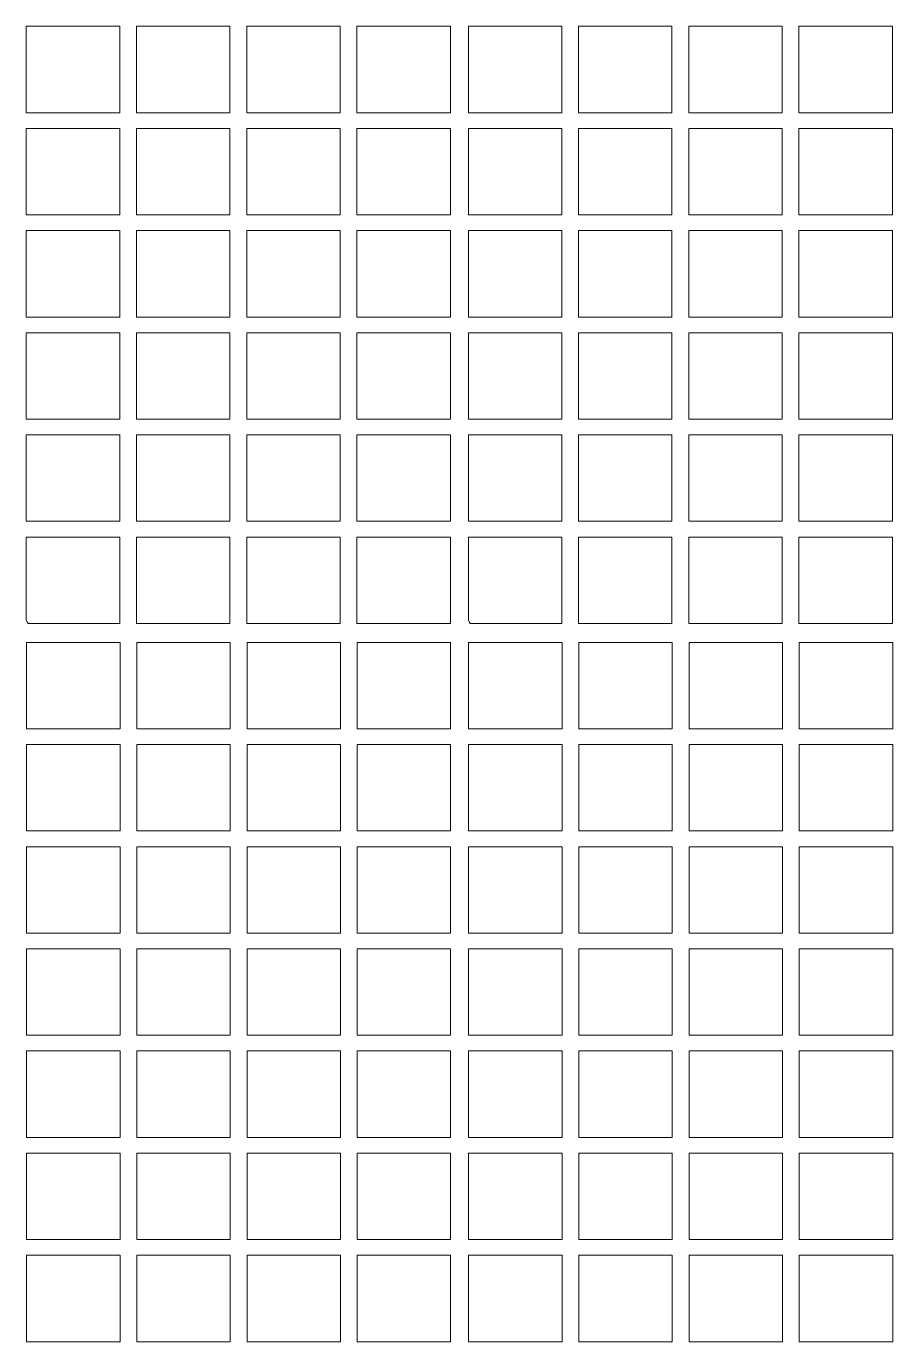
# Model space of a CAD drawing. Header units: millimetres. Extents: x -283 to 283, y -151 to 150.
# Drawn here: x 142.8 to 202.3, y -25.2 to 65 of the extents above; entities that cross this region are included whole.
import ezdxf

# ---------------------------------------------------------------- set-up
doc = ezdxf.new("R2010")
doc.units = ezdxf.units.MM
doc.header["$MEASUREMENT"] = 0
doc.layers.add('Camada 1', color=7, linetype='Continuous')

msp = doc.modelspace()

# ---------------------------------------------------------------- linework, layer by layer
at = {"layer": 'Camada 1', "color": 2, "lineweight": 9}
for points, knots in [([(149.2512, 65.0471), (149.2512, 65.0471), (142.8452, 65.0471), (142.8452, 65.0471), (142.8452, 65.0471), (142.8452, 65.0471), (142.8452, 59.1162), (142.8452, 59.1162), (142.8452, 59.1162), (142.8452, 59.1162), (149.2512, 59.1162), (149.2512, 59.1162), (149.2512, 59.1162), (149.2512, 59.1162), (149.2512, 65.0471), (149.2512, 65.0471)], [0, 0, 0, 0, 0.2, 0.2, 0.2, 0.2, 0.4, 0.4, 0.4, 0.4, 0.6, 0.6, 0.6, 0.6, 1, 1, 1, 1]), ([(156.8118, 65.0471), (156.8118, 65.0471), (150.4058, 65.0471), (150.4058, 65.0471), (150.4058, 65.0471), (150.4058, 65.0471), (150.4058, 59.1162), (150.4058, 59.1162), (150.4058, 59.1162), (150.4058, 59.1162), (156.8118, 59.1162), (156.8118, 59.1162), (156.8118, 59.1162), (156.8118, 59.1162), (156.8118, 65.0471), (156.8118, 65.0471)], [0, 0, 0, 0, 0.2, 0.2, 0.2, 0.2, 0.4, 0.4, 0.4, 0.4, 0.6, 0.6, 0.6, 0.6, 1, 1, 1, 1]), ([(164.3723, 65.0471), (164.3723, 65.0471), (157.9663, 65.0471), (157.9663, 65.0471), (157.9663, 65.0471), (157.9663, 65.0471), (157.9663, 59.1162), (157.9663, 59.1162), (157.9663, 59.1162), (157.9663, 59.1162), (164.3723, 59.1162), (164.3723, 59.1162), (164.3723, 59.1162), (164.3723, 59.1162), (164.3723, 65.0471), (164.3723, 65.0471)], [0, 0, 0, 0, 0.2, 0.2, 0.2, 0.2, 0.4, 0.4, 0.4, 0.4, 0.6, 0.6, 0.6, 0.6, 1, 1, 1, 1]), ([(171.9328, 65.0471), (171.9328, 65.0471), (165.5268, 65.0471), (165.5268, 65.0471), (165.5268, 65.0471), (165.5268, 65.0471), (165.5268, 59.1162), (165.5268, 59.1162), (165.5268, 59.1162), (165.5268, 59.1162), (171.9328, 59.1162), (171.9328, 59.1162), (171.9328, 59.1162), (171.9328, 59.1162), (171.9328, 65.0471), (171.9328, 65.0471)], [0, 0, 0, 0, 0.2, 0.2, 0.2, 0.2, 0.4, 0.4, 0.4, 0.4, 0.6, 0.6, 0.6, 0.6, 1, 1, 1, 1]), ([(179.5734, 65.0471), (179.5734, 65.0471), (173.1674, 65.0471), (173.1674, 65.0471), (173.1674, 65.0471), (173.1674, 65.0471), (173.1674, 59.1162), (173.1674, 59.1162), (173.1674, 59.1162), (173.1674, 59.1162), (179.5734, 59.1162), (179.5734, 59.1162), (179.5734, 59.1162), (179.5734, 59.1162), (179.5734, 65.0471), (179.5734, 65.0471)], [0, 0, 0, 0, 0.2, 0.2, 0.2, 0.2, 0.4, 0.4, 0.4, 0.4, 0.6, 0.6, 0.6, 0.6, 1, 1, 1, 1]), ([(187.134, 65.0471), (187.134, 65.0471), (180.728, 65.0471), (180.728, 65.0471), (180.728, 65.0471), (180.728, 65.0471), (180.728, 59.1162), (180.728, 59.1162), (180.728, 59.1162), (180.728, 59.1162), (187.134, 59.1162), (187.134, 59.1162), (187.134, 59.1162), (187.134, 59.1162), (187.134, 65.0471), (187.134, 65.0471)], [0, 0, 0, 0, 0.2, 0.2, 0.2, 0.2, 0.4, 0.4, 0.4, 0.4, 0.6, 0.6, 0.6, 0.6, 1, 1, 1, 1]), ([(194.6945, 65.0471), (194.6945, 65.0471), (188.2885, 65.0471), (188.2885, 65.0471), (188.2885, 65.0471), (188.2885, 65.0471), (188.2885, 59.1162), (188.2885, 59.1162), (188.2885, 59.1162), (188.2885, 59.1162), (194.6945, 59.1162), (194.6945, 59.1162), (194.6945, 59.1162), (194.6945, 59.1162), (194.6945, 65.0471), (194.6945, 65.0471)], [0, 0, 0, 0, 0.2, 0.2, 0.2, 0.2, 0.4, 0.4, 0.4, 0.4, 0.6, 0.6, 0.6, 0.6, 1, 1, 1, 1]), ([(202.255, 65.0471), (202.255, 65.0471), (195.849, 65.0471), (195.849, 65.0471), (195.849, 65.0471), (195.849, 65.0471), (195.849, 59.1162), (195.849, 59.1162), (195.849, 59.1162), (195.849, 59.1162), (202.255, 59.1162), (202.255, 59.1162), (202.255, 59.1162), (202.255, 59.1162), (202.255, 65.0471), (202.255, 65.0471)], [0, 0, 0, 0, 0.2, 0.2, 0.2, 0.2, 0.4, 0.4, 0.4, 0.4, 0.6, 0.6, 0.6, 0.6, 1, 1, 1, 1]), ([(149.2512, 58.0379), (149.2512, 58.0379), (142.8452, 58.0379), (142.8452, 58.0379), (142.8452, 58.0379), (142.8452, 58.0379), (142.8452, 52.1071), (142.8452, 52.1071), (142.8452, 52.1071), (142.8452, 52.1071), (149.2512, 52.1071), (149.2512, 52.1071), (149.2512, 52.1071), (149.2512, 52.1071), (149.2512, 58.0379), (149.2512, 58.0379)], [0, 0, 0, 0, 0.2, 0.2, 0.2, 0.2, 0.4, 0.4, 0.4, 0.4, 0.6, 0.6, 0.6, 0.6, 1, 1, 1, 1]), ([(156.8118, 58.0379), (156.8118, 58.0379), (150.4058, 58.0379), (150.4058, 58.0379), (150.4058, 58.0379), (150.4058, 58.0379), (150.4058, 52.1071), (150.4058, 52.1071), (150.4058, 52.1071), (150.4058, 52.1071), (156.8118, 52.1071), (156.8118, 52.1071), (156.8118, 52.1071), (156.8118, 52.1071), (156.8118, 58.0379), (156.8118, 58.0379)], [0, 0, 0, 0, 0.2, 0.2, 0.2, 0.2, 0.4, 0.4, 0.4, 0.4, 0.6, 0.6, 0.6, 0.6, 1, 1, 1, 1]), ([(164.3723, 58.0379), (164.3723, 58.0379), (157.9663, 58.0379), (157.9663, 58.0379), (157.9663, 58.0379), (157.9663, 58.0379), (157.9663, 52.1071), (157.9663, 52.1071), (157.9663, 52.1071), (157.9663, 52.1071), (164.3723, 52.1071), (164.3723, 52.1071), (164.3723, 52.1071), (164.3723, 52.1071), (164.3723, 58.0379), (164.3723, 58.0379)], [0, 0, 0, 0, 0.2, 0.2, 0.2, 0.2, 0.4, 0.4, 0.4, 0.4, 0.6, 0.6, 0.6, 0.6, 1, 1, 1, 1]), ([(171.9328, 58.0379), (171.9328, 58.0379), (165.5268, 58.0379), (165.5268, 58.0379), (165.5268, 58.0379), (165.5268, 58.0379), (165.5268, 52.1071), (165.5268, 52.1071), (165.5268, 52.1071), (165.5268, 52.1071), (171.9328, 52.1071), (171.9328, 52.1071), (171.9328, 52.1071), (171.9328, 52.1071), (171.9328, 58.0379), (171.9328, 58.0379)], [0, 0, 0, 0, 0.2, 0.2, 0.2, 0.2, 0.4, 0.4, 0.4, 0.4, 0.6, 0.6, 0.6, 0.6, 1, 1, 1, 1]), ([(179.5734, 58.0379), (179.5734, 58.0379), (173.1674, 58.0379), (173.1674, 58.0379), (173.1674, 58.0379), (173.1674, 58.0379), (173.1674, 52.1071), (173.1674, 52.1071), (173.1674, 52.1071), (173.1674, 52.1071), (179.5734, 52.1071), (179.5734, 52.1071), (179.5734, 52.1071), (179.5734, 52.1071), (179.5734, 58.0379), (179.5734, 58.0379)], [0, 0, 0, 0, 0.2, 0.2, 0.2, 0.2, 0.4, 0.4, 0.4, 0.4, 0.6, 0.6, 0.6, 0.6, 1, 1, 1, 1]), ([(187.134, 58.0379), (187.134, 58.0379), (180.728, 58.0379), (180.728, 58.0379), (180.728, 58.0379), (180.728, 58.0379), (180.728, 52.1071), (180.728, 52.1071), (180.728, 52.1071), (180.728, 52.1071), (187.134, 52.1071), (187.134, 52.1071), (187.134, 52.1071), (187.134, 52.1071), (187.134, 58.0379), (187.134, 58.0379)], [0, 0, 0, 0, 0.2, 0.2, 0.2, 0.2, 0.4, 0.4, 0.4, 0.4, 0.6, 0.6, 0.6, 0.6, 1, 1, 1, 1]), ([(194.6945, 58.0379), (194.6945, 58.0379), (188.2885, 58.0379), (188.2885, 58.0379), (188.2885, 58.0379), (188.2885, 58.0379), (188.2885, 52.1071), (188.2885, 52.1071), (188.2885, 52.1071), (188.2885, 52.1071), (194.6945, 52.1071), (194.6945, 52.1071), (194.6945, 52.1071), (194.6945, 52.1071), (194.6945, 58.0379), (194.6945, 58.0379)], [0, 0, 0, 0, 0.2, 0.2, 0.2, 0.2, 0.4, 0.4, 0.4, 0.4, 0.6, 0.6, 0.6, 0.6, 1, 1, 1, 1]), ([(202.255, 58.0379), (202.255, 58.0379), (195.849, 58.0379), (195.849, 58.0379), (195.849, 58.0379), (195.849, 58.0379), (195.849, 52.1071), (195.849, 52.1071), (195.849, 52.1071), (195.849, 52.1071), (202.255, 52.1071), (202.255, 52.1071), (202.255, 52.1071), (202.255, 52.1071), (202.255, 58.0379), (202.255, 58.0379)], [0, 0, 0, 0, 0.2, 0.2, 0.2, 0.2, 0.4, 0.4, 0.4, 0.4, 0.6, 0.6, 0.6, 0.6, 1, 1, 1, 1]), ([(149.2512, 51.0287), (149.2512, 51.0287), (142.8452, 51.0287), (142.8452, 51.0287), (142.8452, 51.0287), (142.8452, 51.0287), (142.8452, 45.0979), (142.8452, 45.0979), (142.8452, 45.0979), (142.8452, 45.0979), (149.2512, 45.0979), (149.2512, 45.0979), (149.2512, 45.0979), (149.2512, 45.0979), (149.2512, 51.0287), (149.2512, 51.0287)], [0, 0, 0, 0, 0.2, 0.2, 0.2, 0.2, 0.4, 0.4, 0.4, 0.4, 0.6, 0.6, 0.6, 0.6, 1, 1, 1, 1]), ([(156.8118, 51.0287), (156.8118, 51.0287), (150.4058, 51.0287), (150.4058, 51.0287), (150.4058, 51.0287), (150.4058, 51.0287), (150.4058, 45.0979), (150.4058, 45.0979), (150.4058, 45.0979), (150.4058, 45.0979), (156.8118, 45.0979), (156.8118, 45.0979), (156.8118, 45.0979), (156.8118, 45.0979), (156.8118, 51.0287), (156.8118, 51.0287)], [0, 0, 0, 0, 0.2, 0.2, 0.2, 0.2, 0.4, 0.4, 0.4, 0.4, 0.6, 0.6, 0.6, 0.6, 1, 1, 1, 1]), ([(164.3723, 51.0287), (164.3723, 51.0287), (157.9663, 51.0287), (157.9663, 51.0287), (157.9663, 51.0287), (157.9663, 51.0287), (157.9663, 45.0979), (157.9663, 45.0979), (157.9663, 45.0979), (157.9663, 45.0979), (164.3723, 45.0979), (164.3723, 45.0979), (164.3723, 45.0979), (164.3723, 45.0979), (164.3723, 51.0287), (164.3723, 51.0287)], [0, 0, 0, 0, 0.2, 0.2, 0.2, 0.2, 0.4, 0.4, 0.4, 0.4, 0.6, 0.6, 0.6, 0.6, 1, 1, 1, 1]), ([(171.9328, 51.0287), (171.9328, 51.0287), (165.5268, 51.0287), (165.5268, 51.0287), (165.5268, 51.0287), (165.5268, 51.0287), (165.5268, 45.0979), (165.5268, 45.0979), (165.5268, 45.0979), (165.5268, 45.0979), (171.9328, 45.0979), (171.9328, 45.0979), (171.9328, 45.0979), (171.9328, 45.0979), (171.9328, 51.0287), (171.9328, 51.0287)], [0, 0, 0, 0, 0.2, 0.2, 0.2, 0.2, 0.4, 0.4, 0.4, 0.4, 0.6, 0.6, 0.6, 0.6, 1, 1, 1, 1]), ([(179.5734, 51.0287), (179.5734, 51.0287), (173.1674, 51.0287), (173.1674, 51.0287), (173.1674, 51.0287), (173.1674, 51.0287), (173.1674, 45.0979), (173.1674, 45.0979), (173.1674, 45.0979), (173.1674, 45.0979), (179.5734, 45.0979), (179.5734, 45.0979), (179.5734, 45.0979), (179.5734, 45.0979), (179.5734, 51.0287), (179.5734, 51.0287)], [0, 0, 0, 0, 0.2, 0.2, 0.2, 0.2, 0.4, 0.4, 0.4, 0.4, 0.6, 0.6, 0.6, 0.6, 1, 1, 1, 1]), ([(187.134, 51.0287), (187.134, 51.0287), (180.728, 51.0287), (180.728, 51.0287), (180.728, 51.0287), (180.728, 51.0287), (180.728, 45.0979), (180.728, 45.0979), (180.728, 45.0979), (180.728, 45.0979), (187.134, 45.0979), (187.134, 45.0979), (187.134, 45.0979), (187.134, 45.0979), (187.134, 51.0287), (187.134, 51.0287)], [0, 0, 0, 0, 0.2, 0.2, 0.2, 0.2, 0.4, 0.4, 0.4, 0.4, 0.6, 0.6, 0.6, 0.6, 1, 1, 1, 1]), ([(194.6945, 51.0287), (194.6945, 51.0287), (188.2885, 51.0287), (188.2885, 51.0287), (188.2885, 51.0287), (188.2885, 51.0287), (188.2885, 45.0979), (188.2885, 45.0979), (188.2885, 45.0979), (188.2885, 45.0979), (194.6945, 45.0979), (194.6945, 45.0979), (194.6945, 45.0979), (194.6945, 45.0979), (194.6945, 51.0287), (194.6945, 51.0287)], [0, 0, 0, 0, 0.2, 0.2, 0.2, 0.2, 0.4, 0.4, 0.4, 0.4, 0.6, 0.6, 0.6, 0.6, 1, 1, 1, 1]), ([(202.255, 51.0287), (202.255, 51.0287), (195.849, 51.0287), (195.849, 51.0287), (195.849, 51.0287), (195.849, 51.0287), (195.849, 45.0979), (195.849, 45.0979), (195.849, 45.0979), (195.849, 45.0979), (202.255, 45.0979), (202.255, 45.0979), (202.255, 45.0979), (202.255, 45.0979), (202.255, 51.0287), (202.255, 51.0287)], [0, 0, 0, 0, 0.2, 0.2, 0.2, 0.2, 0.4, 0.4, 0.4, 0.4, 0.6, 0.6, 0.6, 0.6, 1, 1, 1, 1]), ([(149.2512, 44.0196), (149.2512, 44.0196), (142.8452, 44.0196), (142.8452, 44.0196), (142.8452, 44.0196), (142.8452, 44.0196), (142.8452, 38.0887), (142.8452, 38.0887), (142.8452, 38.0887), (142.8452, 38.0887), (149.2512, 38.0887), (149.2512, 38.0887), (149.2512, 38.0887), (149.2512, 38.0887), (149.2512, 44.0196), (149.2512, 44.0196)], [0, 0, 0, 0, 0.2, 0.2, 0.2, 0.2, 0.4, 0.4, 0.4, 0.4, 0.6, 0.6, 0.6, 0.6, 1, 1, 1, 1]), ([(156.8118, 44.0196), (156.8118, 44.0196), (150.4058, 44.0196), (150.4058, 44.0196), (150.4058, 44.0196), (150.4058, 44.0196), (150.4058, 38.0887), (150.4058, 38.0887), (150.4058, 38.0887), (150.4058, 38.0887), (156.8118, 38.0887), (156.8118, 38.0887), (156.8118, 38.0887), (156.8118, 38.0887), (156.8118, 44.0196), (156.8118, 44.0196)], [0, 0, 0, 0, 0.2, 0.2, 0.2, 0.2, 0.4, 0.4, 0.4, 0.4, 0.6, 0.6, 0.6, 0.6, 1, 1, 1, 1]), ([(164.3723, 44.0196), (164.3723, 44.0196), (157.9663, 44.0196), (157.9663, 44.0196), (157.9663, 44.0196), (157.9663, 44.0196), (157.9663, 38.0887), (157.9663, 38.0887), (157.9663, 38.0887), (157.9663, 38.0887), (164.3723, 38.0887), (164.3723, 38.0887), (164.3723, 38.0887), (164.3723, 38.0887), (164.3723, 44.0196), (164.3723, 44.0196)], [0, 0, 0, 0, 0.2, 0.2, 0.2, 0.2, 0.4, 0.4, 0.4, 0.4, 0.6, 0.6, 0.6, 0.6, 1, 1, 1, 1]), ([(171.9328, 44.0196), (171.9328, 44.0196), (165.5268, 44.0196), (165.5268, 44.0196), (165.5268, 44.0196), (165.5268, 44.0196), (165.5268, 38.0887), (165.5268, 38.0887), (165.5268, 38.0887), (165.5268, 38.0887), (171.9328, 38.0887), (171.9328, 38.0887), (171.9328, 38.0887), (171.9328, 38.0887), (171.9328, 44.0196), (171.9328, 44.0196)], [0, 0, 0, 0, 0.2, 0.2, 0.2, 0.2, 0.4, 0.4, 0.4, 0.4, 0.6, 0.6, 0.6, 0.6, 1, 1, 1, 1]), ([(179.5734, 44.0196), (179.5734, 44.0196), (173.1674, 44.0196), (173.1674, 44.0196), (173.1674, 44.0196), (173.1674, 44.0196), (173.1674, 38.0887), (173.1674, 38.0887), (173.1674, 38.0887), (173.1674, 38.0887), (179.5734, 38.0887), (179.5734, 38.0887), (179.5734, 38.0887), (179.5734, 38.0887), (179.5734, 44.0196), (179.5734, 44.0196)], [0, 0, 0, 0, 0.2, 0.2, 0.2, 0.2, 0.4, 0.4, 0.4, 0.4, 0.6, 0.6, 0.6, 0.6, 1, 1, 1, 1]), ([(187.134, 44.0196), (187.134, 44.0196), (180.728, 44.0196), (180.728, 44.0196), (180.728, 44.0196), (180.728, 44.0196), (180.728, 38.0887), (180.728, 38.0887), (180.728, 38.0887), (180.728, 38.0887), (187.134, 38.0887), (187.134, 38.0887), (187.134, 38.0887), (187.134, 38.0887), (187.134, 44.0196), (187.134, 44.0196)], [0, 0, 0, 0, 0.2, 0.2, 0.2, 0.2, 0.4, 0.4, 0.4, 0.4, 0.6, 0.6, 0.6, 0.6, 1, 1, 1, 1]), ([(194.6945, 44.0196), (194.6945, 44.0196), (188.2885, 44.0196), (188.2885, 44.0196), (188.2885, 44.0196), (188.2885, 44.0196), (188.2885, 38.0887), (188.2885, 38.0887), (188.2885, 38.0887), (188.2885, 38.0887), (194.6945, 38.0887), (194.6945, 38.0887), (194.6945, 38.0887), (194.6945, 38.0887), (194.6945, 44.0196), (194.6945, 44.0196)], [0, 0, 0, 0, 0.2, 0.2, 0.2, 0.2, 0.4, 0.4, 0.4, 0.4, 0.6, 0.6, 0.6, 0.6, 1, 1, 1, 1]), ([(202.255, 44.0196), (202.255, 44.0196), (195.849, 44.0196), (195.849, 44.0196), (195.849, 44.0196), (195.849, 44.0196), (195.849, 38.0887), (195.849, 38.0887), (195.849, 38.0887), (195.849, 38.0887), (202.255, 38.0887), (202.255, 38.0887), (202.255, 38.0887), (202.255, 38.0887), (202.255, 44.0196), (202.255, 44.0196)], [0, 0, 0, 0, 0.2, 0.2, 0.2, 0.2, 0.4, 0.4, 0.4, 0.4, 0.6, 0.6, 0.6, 0.6, 1, 1, 1, 1]), ([(149.2512, 37.0104), (149.2512, 37.0104), (142.8452, 37.0104), (142.8452, 37.0104), (142.8452, 37.0104), (142.8452, 37.0104), (142.8452, 31.0796), (142.8452, 31.0796), (142.8452, 31.0796), (142.8452, 31.0796), (149.2512, 31.0796), (149.2512, 31.0796), (149.2512, 31.0796), (149.2512, 31.0796), (149.2512, 37.0104), (149.2512, 37.0104)], [0, 0, 0, 0, 0.2, 0.2, 0.2, 0.2, 0.4, 0.4, 0.4, 0.4, 0.6, 0.6, 0.6, 0.6, 1, 1, 1, 1]), ([(156.8118, 37.0104), (156.8118, 37.0104), (150.4058, 37.0104), (150.4058, 37.0104), (150.4058, 37.0104), (150.4058, 37.0104), (150.4058, 31.0796), (150.4058, 31.0796), (150.4058, 31.0796), (150.4058, 31.0796), (156.8118, 31.0796), (156.8118, 31.0796), (156.8118, 31.0796), (156.8118, 31.0796), (156.8118, 37.0104), (156.8118, 37.0104)], [0, 0, 0, 0, 0.2, 0.2, 0.2, 0.2, 0.4, 0.4, 0.4, 0.4, 0.6, 0.6, 0.6, 0.6, 1, 1, 1, 1]), ([(164.3723, 37.0104), (164.3723, 37.0104), (157.9663, 37.0104), (157.9663, 37.0104), (157.9663, 37.0104), (157.9663, 37.0104), (157.9663, 31.0796), (157.9663, 31.0796), (157.9663, 31.0796), (157.9663, 31.0796), (164.3723, 31.0796), (164.3723, 31.0796), (164.3723, 31.0796), (164.3723, 31.0796), (164.3723, 37.0104), (164.3723, 37.0104)], [0, 0, 0, 0, 0.2, 0.2, 0.2, 0.2, 0.4, 0.4, 0.4, 0.4, 0.6, 0.6, 0.6, 0.6, 1, 1, 1, 1]), ([(171.9328, 37.0104), (171.9328, 37.0104), (165.5268, 37.0104), (165.5268, 37.0104), (165.5268, 37.0104), (165.5268, 37.0104), (165.5268, 31.0796), (165.5268, 31.0796), (165.5268, 31.0796), (165.5268, 31.0796), (171.9328, 31.0796), (171.9328, 31.0796), (171.9328, 31.0796), (171.9328, 31.0796), (171.9328, 37.0104), (171.9328, 37.0104)], [0, 0, 0, 0, 0.2, 0.2, 0.2, 0.2, 0.4, 0.4, 0.4, 0.4, 0.6, 0.6, 0.6, 0.6, 1, 1, 1, 1]), ([(179.5734, 37.0104), (179.5734, 37.0104), (173.1674, 37.0104), (173.1674, 37.0104), (173.1674, 37.0104), (173.1674, 37.0104), (173.1674, 31.0796), (173.1674, 31.0796), (173.1674, 31.0796), (173.1674, 31.0796), (179.5734, 31.0796), (179.5734, 31.0796), (179.5734, 31.0796), (179.5734, 31.0796), (179.5734, 37.0104), (179.5734, 37.0104)], [0, 0, 0, 0, 0.2, 0.2, 0.2, 0.2, 0.4, 0.4, 0.4, 0.4, 0.6, 0.6, 0.6, 0.6, 1, 1, 1, 1]), ([(187.134, 37.0104), (187.134, 37.0104), (180.728, 37.0104), (180.728, 37.0104), (180.728, 37.0104), (180.728, 37.0104), (180.728, 31.0796), (180.728, 31.0796), (180.728, 31.0796), (180.728, 31.0796), (187.134, 31.0796), (187.134, 31.0796), (187.134, 31.0796), (187.134, 31.0796), (187.134, 37.0104), (187.134, 37.0104)], [0, 0, 0, 0, 0.2, 0.2, 0.2, 0.2, 0.4, 0.4, 0.4, 0.4, 0.6, 0.6, 0.6, 0.6, 1, 1, 1, 1]), ([(194.6945, 37.0104), (194.6945, 37.0104), (188.2885, 37.0104), (188.2885, 37.0104), (188.2885, 37.0104), (188.2885, 37.0104), (188.2885, 31.0796), (188.2885, 31.0796), (188.2885, 31.0796), (188.2885, 31.0796), (194.6945, 31.0796), (194.6945, 31.0796), (194.6945, 31.0796), (194.6945, 31.0796), (194.6945, 37.0104), (194.6945, 37.0104)], [0, 0, 0, 0, 0.2, 0.2, 0.2, 0.2, 0.4, 0.4, 0.4, 0.4, 0.6, 0.6, 0.6, 0.6, 1, 1, 1, 1]), ([(202.255, 37.0104), (202.255, 37.0104), (195.849, 37.0104), (195.849, 37.0104), (195.849, 37.0104), (195.849, 37.0104), (195.849, 31.0796), (195.849, 31.0796), (195.849, 31.0796), (195.849, 31.0796), (202.255, 31.0796), (202.255, 31.0796), (202.255, 31.0796), (202.255, 31.0796), (202.255, 37.0104), (202.255, 37.0104)], [0, 0, 0, 0, 0.2, 0.2, 0.2, 0.2, 0.4, 0.4, 0.4, 0.4, 0.6, 0.6, 0.6, 0.6, 1, 1, 1, 1]), ([(149.2512, 30.0012), (149.2512, 30.0012), (142.8452, 30.0012), (142.8452, 30.0012), (142.8452, 30.0012), (142.8452, 30.0012), (142.8452, 24.2881), (142.8452, 24.2881), (142.8452, 24.2881), (142.8452, 24.2881), (142.934, 24.1283), (142.934, 24.1283), (142.934, 24.1283), (142.934, 24.1283), (142.9661, 24.0704), (142.9661, 24.0704), (142.9661, 24.0704), (142.9661, 24.0704), (149.2512, 24.0704), (149.2512, 24.0704), (149.2512, 24.0704), (149.2512, 24.0704), (149.2512, 30.0012), (149.2512, 30.0012)], [0, 0, 0, 0, 0.1428571, 0.1428571, 0.1428571, 0.1428571, 0.2857143, 0.2857143, 0.2857143, 0.2857143, 0.4285714, 0.4285714, 0.4285714, 0.4285714, 0.5714286, 0.5714286, 0.5714286, 0.5714286, 0.7142857, 0.7142857, 0.7142857, 0.7142857, 1, 1, 1, 1]), ([(156.8118, 30.0012), (156.8118, 30.0012), (150.4058, 30.0012), (150.4058, 30.0012), (150.4058, 30.0012), (150.4058, 30.0012), (150.4058, 24.0704), (150.4058, 24.0704), (150.4058, 24.0704), (150.4058, 24.0704), (156.8118, 24.0704), (156.8118, 24.0704), (156.8118, 24.0704), (156.8118, 24.0704), (156.8118, 30.0012), (156.8118, 30.0012)], [0, 0, 0, 0, 0.2, 0.2, 0.2, 0.2, 0.4, 0.4, 0.4, 0.4, 0.6, 0.6, 0.6, 0.6, 1, 1, 1, 1]), ([(164.3723, 30.0012), (164.3723, 30.0012), (157.9663, 30.0012), (157.9663, 30.0012), (157.9663, 30.0012), (157.9663, 30.0012), (157.9663, 24.0704), (157.9663, 24.0704), (157.9663, 24.0704), (157.9663, 24.0704), (164.3723, 24.0704), (164.3723, 24.0704), (164.3723, 24.0704), (164.3723, 24.0704), (164.3723, 30.0012), (164.3723, 30.0012)], [0, 0, 0, 0, 0.2, 0.2, 0.2, 0.2, 0.4, 0.4, 0.4, 0.4, 0.6, 0.6, 0.6, 0.6, 1, 1, 1, 1]), ([(171.9328, 30.0012), (171.9328, 30.0012), (165.5268, 30.0012), (165.5268, 30.0012), (165.5268, 30.0012), (165.5268, 30.0012), (165.5268, 24.0704), (165.5268, 24.0704), (165.5268, 24.0704), (165.5268, 24.0704), (171.9328, 24.0704), (171.9328, 24.0704), (171.9328, 24.0704), (171.9328, 24.0704), (171.9328, 30.0012), (171.9328, 30.0012)], [0, 0, 0, 0, 0.2, 0.2, 0.2, 0.2, 0.4, 0.4, 0.4, 0.4, 0.6, 0.6, 0.6, 0.6, 1, 1, 1, 1]), ([(179.5734, 30.0012), (179.5734, 30.0012), (173.1674, 30.0012), (173.1674, 30.0012), (173.1674, 30.0012), (173.1674, 30.0012), (173.1674, 24.2881), (173.1674, 24.2881), (173.1674, 24.2881), (173.1674, 24.2881), (173.2562, 24.1283), (173.2562, 24.1283), (173.2562, 24.1283), (173.2562, 24.1283), (173.2883, 24.0704), (173.2883, 24.0704), (173.2883, 24.0704), (173.2883, 24.0704), (179.5734, 24.0704), (179.5734, 24.0704), (179.5734, 24.0704), (179.5734, 24.0704), (179.5734, 30.0012), (179.5734, 30.0012)], [0, 0, 0, 0, 0.1428571, 0.1428571, 0.1428571, 0.1428571, 0.2857143, 0.2857143, 0.2857143, 0.2857143, 0.4285714, 0.4285714, 0.4285714, 0.4285714, 0.5714286, 0.5714286, 0.5714286, 0.5714286, 0.7142857, 0.7142857, 0.7142857, 0.7142857, 1, 1, 1, 1]), ([(187.134, 30.0012), (187.134, 30.0012), (180.728, 30.0012), (180.728, 30.0012), (180.728, 30.0012), (180.728, 30.0012), (180.728, 24.0704), (180.728, 24.0704), (180.728, 24.0704), (180.728, 24.0704), (187.134, 24.0704), (187.134, 24.0704), (187.134, 24.0704), (187.134, 24.0704), (187.134, 30.0012), (187.134, 30.0012)], [0, 0, 0, 0, 0.2, 0.2, 0.2, 0.2, 0.4, 0.4, 0.4, 0.4, 0.6, 0.6, 0.6, 0.6, 1, 1, 1, 1]), ([(194.6945, 30.0012), (194.6945, 30.0012), (188.2885, 30.0012), (188.2885, 30.0012), (188.2885, 30.0012), (188.2885, 30.0012), (188.2885, 24.0704), (188.2885, 24.0704), (188.2885, 24.0704), (188.2885, 24.0704), (194.6945, 24.0704), (194.6945, 24.0704), (194.6945, 24.0704), (194.6945, 24.0704), (194.6945, 30.0012), (194.6945, 30.0012)], [0, 0, 0, 0, 0.2, 0.2, 0.2, 0.2, 0.4, 0.4, 0.4, 0.4, 0.6, 0.6, 0.6, 0.6, 1, 1, 1, 1]), ([(202.255, 30.0012), (202.255, 30.0012), (195.849, 30.0012), (195.849, 30.0012), (195.849, 30.0012), (195.849, 30.0012), (195.849, 24.0704), (195.849, 24.0704), (195.849, 24.0704), (195.849, 24.0704), (202.255, 24.0704), (202.255, 24.0704), (202.255, 24.0704), (202.255, 24.0704), (202.255, 30.0012), (202.255, 30.0012)], [0, 0, 0, 0, 0.2, 0.2, 0.2, 0.2, 0.4, 0.4, 0.4, 0.4, 0.6, 0.6, 0.6, 0.6, 1, 1, 1, 1]), ([(149.2721, 22.7704), (149.2721, 22.7704), (142.8661, 22.7704), (142.8661, 22.7704), (142.8661, 22.7704), (142.8661, 22.7704), (142.8661, 16.8395), (142.8661, 16.8395), (142.8661, 16.8395), (142.8661, 16.8395), (149.2721, 16.8395), (149.2721, 16.8395), (149.2721, 16.8395), (149.2721, 16.8395), (149.2721, 22.7704), (149.2721, 22.7704)], [0, 0, 0, 0, 0.2, 0.2, 0.2, 0.2, 0.4, 0.4, 0.4, 0.4, 0.6, 0.6, 0.6, 0.6, 1, 1, 1, 1]), ([(156.8327, 22.7704), (156.8327, 22.7704), (150.4267, 22.7704), (150.4267, 22.7704), (150.4267, 22.7704), (150.4267, 22.7704), (150.4267, 16.8395), (150.4267, 16.8395), (150.4267, 16.8395), (150.4267, 16.8395), (156.8327, 16.8395), (156.8327, 16.8395), (156.8327, 16.8395), (156.8327, 16.8395), (156.8327, 22.7704), (156.8327, 22.7704)], [0, 0, 0, 0, 0.2, 0.2, 0.2, 0.2, 0.4, 0.4, 0.4, 0.4, 0.6, 0.6, 0.6, 0.6, 1, 1, 1, 1]), ([(164.3932, 22.7704), (164.3932, 22.7704), (157.9872, 22.7704), (157.9872, 22.7704), (157.9872, 22.7704), (157.9872, 22.7704), (157.9872, 16.8395), (157.9872, 16.8395), (157.9872, 16.8395), (157.9872, 16.8395), (164.3932, 16.8395), (164.3932, 16.8395), (164.3932, 16.8395), (164.3932, 16.8395), (164.3932, 22.7704), (164.3932, 22.7704)], [0, 0, 0, 0, 0.2, 0.2, 0.2, 0.2, 0.4, 0.4, 0.4, 0.4, 0.6, 0.6, 0.6, 0.6, 1, 1, 1, 1]), ([(171.9537, 22.7704), (171.9537, 22.7704), (165.5477, 22.7704), (165.5477, 22.7704), (165.5477, 22.7704), (165.5477, 22.7704), (165.5477, 16.8395), (165.5477, 16.8395), (165.5477, 16.8395), (165.5477, 16.8395), (171.9537, 16.8395), (171.9537, 16.8395), (171.9537, 16.8395), (171.9537, 16.8395), (171.9537, 22.7704), (171.9537, 22.7704)], [0, 0, 0, 0, 0.2, 0.2, 0.2, 0.2, 0.4, 0.4, 0.4, 0.4, 0.6, 0.6, 0.6, 0.6, 1, 1, 1, 1]), ([(179.5943, 22.7704), (179.5943, 22.7704), (173.1883, 22.7704), (173.1883, 22.7704), (173.1883, 22.7704), (173.1883, 22.7704), (173.1883, 16.8395), (173.1883, 16.8395), (173.1883, 16.8395), (173.1883, 16.8395), (179.5943, 16.8395), (179.5943, 16.8395), (179.5943, 16.8395), (179.5943, 16.8395), (179.5943, 22.7704), (179.5943, 22.7704)], [0, 0, 0, 0, 0.2, 0.2, 0.2, 0.2, 0.4, 0.4, 0.4, 0.4, 0.6, 0.6, 0.6, 0.6, 1, 1, 1, 1]), ([(187.1549, 22.7704), (187.1549, 22.7704), (180.7489, 22.7704), (180.7489, 22.7704), (180.7489, 22.7704), (180.7489, 22.7704), (180.7489, 16.8395), (180.7489, 16.8395), (180.7489, 16.8395), (180.7489, 16.8395), (187.1549, 16.8395), (187.1549, 16.8395), (187.1549, 16.8395), (187.1549, 16.8395), (187.1549, 22.7704), (187.1549, 22.7704)], [0, 0, 0, 0, 0.2, 0.2, 0.2, 0.2, 0.4, 0.4, 0.4, 0.4, 0.6, 0.6, 0.6, 0.6, 1, 1, 1, 1]), ([(194.7154, 22.7704), (194.7154, 22.7704), (188.3094, 22.7704), (188.3094, 22.7704), (188.3094, 22.7704), (188.3094, 22.7704), (188.3094, 16.8395), (188.3094, 16.8395), (188.3094, 16.8395), (188.3094, 16.8395), (194.7154, 16.8395), (194.7154, 16.8395), (194.7154, 16.8395), (194.7154, 16.8395), (194.7154, 22.7704), (194.7154, 22.7704)], [0, 0, 0, 0, 0.2, 0.2, 0.2, 0.2, 0.4, 0.4, 0.4, 0.4, 0.6, 0.6, 0.6, 0.6, 1, 1, 1, 1]), ([(202.2759, 22.7704), (202.2759, 22.7704), (195.8699, 22.7704), (195.8699, 22.7704), (195.8699, 22.7704), (195.8699, 22.7704), (195.8699, 16.8395), (195.8699, 16.8395), (195.8699, 16.8395), (195.8699, 16.8395), (202.2759, 16.8395), (202.2759, 16.8395), (202.2759, 16.8395), (202.2759, 16.8395), (202.2759, 22.7704), (202.2759, 22.7704)], [0, 0, 0, 0, 0.2, 0.2, 0.2, 0.2, 0.4, 0.4, 0.4, 0.4, 0.6, 0.6, 0.6, 0.6, 1, 1, 1, 1]), ([(149.2721, 15.7612), (149.2721, 15.7612), (142.8661, 15.7612), (142.8661, 15.7612), (142.8661, 15.7612), (142.8661, 15.7612), (142.8661, 9.8304), (142.8661, 9.8304), (142.8661, 9.8304), (142.8661, 9.8304), (149.2721, 9.8304), (149.2721, 9.8304), (149.2721, 9.8304), (149.2721, 9.8304), (149.2721, 15.7612), (149.2721, 15.7612)], [0, 0, 0, 0, 0.2, 0.2, 0.2, 0.2, 0.4, 0.4, 0.4, 0.4, 0.6, 0.6, 0.6, 0.6, 1, 1, 1, 1]), ([(156.8327, 15.7612), (156.8327, 15.7612), (150.4267, 15.7612), (150.4267, 15.7612), (150.4267, 15.7612), (150.4267, 15.7612), (150.4267, 9.8304), (150.4267, 9.8304), (150.4267, 9.8304), (150.4267, 9.8304), (156.8327, 9.8304), (156.8327, 9.8304), (156.8327, 9.8304), (156.8327, 9.8304), (156.8327, 15.7612), (156.8327, 15.7612)], [0, 0, 0, 0, 0.2, 0.2, 0.2, 0.2, 0.4, 0.4, 0.4, 0.4, 0.6, 0.6, 0.6, 0.6, 1, 1, 1, 1]), ([(164.3932, 15.7612), (164.3932, 15.7612), (157.9872, 15.7612), (157.9872, 15.7612), (157.9872, 15.7612), (157.9872, 15.7612), (157.9872, 9.8304), (157.9872, 9.8304), (157.9872, 9.8304), (157.9872, 9.8304), (164.3932, 9.8304), (164.3932, 9.8304), (164.3932, 9.8304), (164.3932, 9.8304), (164.3932, 15.7612), (164.3932, 15.7612)], [0, 0, 0, 0, 0.2, 0.2, 0.2, 0.2, 0.4, 0.4, 0.4, 0.4, 0.6, 0.6, 0.6, 0.6, 1, 1, 1, 1]), ([(171.9537, 15.7612), (171.9537, 15.7612), (165.5477, 15.7612), (165.5477, 15.7612), (165.5477, 15.7612), (165.5477, 15.7612), (165.5477, 9.8304), (165.5477, 9.8304), (165.5477, 9.8304), (165.5477, 9.8304), (171.9537, 9.8304), (171.9537, 9.8304), (171.9537, 9.8304), (171.9537, 9.8304), (171.9537, 15.7612), (171.9537, 15.7612)], [0, 0, 0, 0, 0.2, 0.2, 0.2, 0.2, 0.4, 0.4, 0.4, 0.4, 0.6, 0.6, 0.6, 0.6, 1, 1, 1, 1]), ([(179.5943, 15.7612), (179.5943, 15.7612), (173.1883, 15.7612), (173.1883, 15.7612), (173.1883, 15.7612), (173.1883, 15.7612), (173.1883, 9.8304), (173.1883, 9.8304), (173.1883, 9.8304), (173.1883, 9.8304), (179.5943, 9.8304), (179.5943, 9.8304), (179.5943, 9.8304), (179.5943, 9.8304), (179.5943, 15.7612), (179.5943, 15.7612)], [0, 0, 0, 0, 0.2, 0.2, 0.2, 0.2, 0.4, 0.4, 0.4, 0.4, 0.6, 0.6, 0.6, 0.6, 1, 1, 1, 1]), ([(187.1549, 15.7612), (187.1549, 15.7612), (180.7489, 15.7612), (180.7489, 15.7612), (180.7489, 15.7612), (180.7489, 15.7612), (180.7489, 9.8304), (180.7489, 9.8304), (180.7489, 9.8304), (180.7489, 9.8304), (187.1549, 9.8304), (187.1549, 9.8304), (187.1549, 9.8304), (187.1549, 9.8304), (187.1549, 15.7612), (187.1549, 15.7612)], [0, 0, 0, 0, 0.2, 0.2, 0.2, 0.2, 0.4, 0.4, 0.4, 0.4, 0.6, 0.6, 0.6, 0.6, 1, 1, 1, 1]), ([(194.7154, 15.7612), (194.7154, 15.7612), (188.3094, 15.7612), (188.3094, 15.7612), (188.3094, 15.7612), (188.3094, 15.7612), (188.3094, 9.8304), (188.3094, 9.8304), (188.3094, 9.8304), (188.3094, 9.8304), (194.7154, 9.8304), (194.7154, 9.8304), (194.7154, 9.8304), (194.7154, 9.8304), (194.7154, 15.7612), (194.7154, 15.7612)], [0, 0, 0, 0, 0.2, 0.2, 0.2, 0.2, 0.4, 0.4, 0.4, 0.4, 0.6, 0.6, 0.6, 0.6, 1, 1, 1, 1]), ([(202.2759, 15.7612), (202.2759, 15.7612), (195.8699, 15.7612), (195.8699, 15.7612), (195.8699, 15.7612), (195.8699, 15.7612), (195.8699, 9.8304), (195.8699, 9.8304), (195.8699, 9.8304), (195.8699, 9.8304), (202.2759, 9.8304), (202.2759, 9.8304), (202.2759, 9.8304), (202.2759, 9.8304), (202.2759, 15.7612), (202.2759, 15.7612)], [0, 0, 0, 0, 0.2, 0.2, 0.2, 0.2, 0.4, 0.4, 0.4, 0.4, 0.6, 0.6, 0.6, 0.6, 1, 1, 1, 1]), ([(149.2721, 8.752), (149.2721, 8.752), (142.8661, 8.752), (142.8661, 8.752), (142.8661, 8.752), (142.8661, 8.752), (142.8661, 2.8212), (142.8661, 2.8212), (142.8661, 2.8212), (142.8661, 2.8212), (149.2721, 2.8212), (149.2721, 2.8212), (149.2721, 2.8212), (149.2721, 2.8212), (149.2721, 8.752), (149.2721, 8.752)], [0, 0, 0, 0, 0.2, 0.2, 0.2, 0.2, 0.4, 0.4, 0.4, 0.4, 0.6, 0.6, 0.6, 0.6, 1, 1, 1, 1]), ([(156.8327, 8.752), (156.8327, 8.752), (150.4267, 8.752), (150.4267, 8.752), (150.4267, 8.752), (150.4267, 8.752), (150.4267, 2.8212), (150.4267, 2.8212), (150.4267, 2.8212), (150.4267, 2.8212), (156.8327, 2.8212), (156.8327, 2.8212), (156.8327, 2.8212), (156.8327, 2.8212), (156.8327, 8.752), (156.8327, 8.752)], [0, 0, 0, 0, 0.2, 0.2, 0.2, 0.2, 0.4, 0.4, 0.4, 0.4, 0.6, 0.6, 0.6, 0.6, 1, 1, 1, 1]), ([(164.3932, 8.752), (164.3932, 8.752), (157.9872, 8.752), (157.9872, 8.752), (157.9872, 8.752), (157.9872, 8.752), (157.9872, 2.8212), (157.9872, 2.8212), (157.9872, 2.8212), (157.9872, 2.8212), (164.3932, 2.8212), (164.3932, 2.8212), (164.3932, 2.8212), (164.3932, 2.8212), (164.3932, 8.752), (164.3932, 8.752)], [0, 0, 0, 0, 0.2, 0.2, 0.2, 0.2, 0.4, 0.4, 0.4, 0.4, 0.6, 0.6, 0.6, 0.6, 1, 1, 1, 1]), ([(171.9537, 8.752), (171.9537, 8.752), (165.5477, 8.752), (165.5477, 8.752), (165.5477, 8.752), (165.5477, 8.752), (165.5477, 2.8212), (165.5477, 2.8212), (165.5477, 2.8212), (165.5477, 2.8212), (171.9537, 2.8212), (171.9537, 2.8212), (171.9537, 2.8212), (171.9537, 2.8212), (171.9537, 8.752), (171.9537, 8.752)], [0, 0, 0, 0, 0.2, 0.2, 0.2, 0.2, 0.4, 0.4, 0.4, 0.4, 0.6, 0.6, 0.6, 0.6, 1, 1, 1, 1]), ([(179.5943, 8.752), (179.5943, 8.752), (173.1883, 8.752), (173.1883, 8.752), (173.1883, 8.752), (173.1883, 8.752), (173.1883, 2.8212), (173.1883, 2.8212), (173.1883, 2.8212), (173.1883, 2.8212), (179.5943, 2.8212), (179.5943, 2.8212), (179.5943, 2.8212), (179.5943, 2.8212), (179.5943, 8.752), (179.5943, 8.752)], [0, 0, 0, 0, 0.2, 0.2, 0.2, 0.2, 0.4, 0.4, 0.4, 0.4, 0.6, 0.6, 0.6, 0.6, 1, 1, 1, 1]), ([(187.1549, 8.752), (187.1549, 8.752), (180.7489, 8.752), (180.7489, 8.752), (180.7489, 8.752), (180.7489, 8.752), (180.7489, 2.8212), (180.7489, 2.8212), (180.7489, 2.8212), (180.7489, 2.8212), (187.1549, 2.8212), (187.1549, 2.8212), (187.1549, 2.8212), (187.1549, 2.8212), (187.1549, 8.752), (187.1549, 8.752)], [0, 0, 0, 0, 0.2, 0.2, 0.2, 0.2, 0.4, 0.4, 0.4, 0.4, 0.6, 0.6, 0.6, 0.6, 1, 1, 1, 1]), ([(194.7154, 8.752), (194.7154, 8.752), (188.3094, 8.752), (188.3094, 8.752), (188.3094, 8.752), (188.3094, 8.752), (188.3094, 2.8212), (188.3094, 2.8212), (188.3094, 2.8212), (188.3094, 2.8212), (194.7154, 2.8212), (194.7154, 2.8212), (194.7154, 2.8212), (194.7154, 2.8212), (194.7154, 8.752), (194.7154, 8.752)], [0, 0, 0, 0, 0.2, 0.2, 0.2, 0.2, 0.4, 0.4, 0.4, 0.4, 0.6, 0.6, 0.6, 0.6, 1, 1, 1, 1]), ([(202.2759, 8.752), (202.2759, 8.752), (195.8699, 8.752), (195.8699, 8.752), (195.8699, 8.752), (195.8699, 8.752), (195.8699, 2.8212), (195.8699, 2.8212), (195.8699, 2.8212), (195.8699, 2.8212), (202.2759, 2.8212), (202.2759, 2.8212), (202.2759, 2.8212), (202.2759, 2.8212), (202.2759, 8.752), (202.2759, 8.752)], [0, 0, 0, 0, 0.2, 0.2, 0.2, 0.2, 0.4, 0.4, 0.4, 0.4, 0.6, 0.6, 0.6, 0.6, 1, 1, 1, 1]), ([(149.2721, 1.7429), (149.2721, 1.7429), (142.8661, 1.7429), (142.8661, 1.7429), (142.8661, 1.7429), (142.8661, 1.7429), (142.8661, -4.188), (142.8661, -4.188), (142.8661, -4.188), (142.8661, -4.188), (149.2721, -4.188), (149.2721, -4.188), (149.2721, -4.188), (149.2721, -4.188), (149.2721, 1.7429), (149.2721, 1.7429)], [0, 0, 0, 0, 0.2, 0.2, 0.2, 0.2, 0.4, 0.4, 0.4, 0.4, 0.6, 0.6, 0.6, 0.6, 1, 1, 1, 1]), ([(156.8327, 1.7429), (156.8327, 1.7429), (150.4267, 1.7429), (150.4267, 1.7429), (150.4267, 1.7429), (150.4267, 1.7429), (150.4267, -4.188), (150.4267, -4.188), (150.4267, -4.188), (150.4267, -4.188), (156.8327, -4.188), (156.8327, -4.188), (156.8327, -4.188), (156.8327, -4.188), (156.8327, 1.7429), (156.8327, 1.7429)], [0, 0, 0, 0, 0.2, 0.2, 0.2, 0.2, 0.4, 0.4, 0.4, 0.4, 0.6, 0.6, 0.6, 0.6, 1, 1, 1, 1]), ([(164.3932, 1.7429), (164.3932, 1.7429), (157.9872, 1.7429), (157.9872, 1.7429), (157.9872, 1.7429), (157.9872, 1.7429), (157.9872, -4.188), (157.9872, -4.188), (157.9872, -4.188), (157.9872, -4.188), (164.3932, -4.188), (164.3932, -4.188), (164.3932, -4.188), (164.3932, -4.188), (164.3932, 1.7429), (164.3932, 1.7429)], [0, 0, 0, 0, 0.2, 0.2, 0.2, 0.2, 0.4, 0.4, 0.4, 0.4, 0.6, 0.6, 0.6, 0.6, 1, 1, 1, 1]), ([(171.9537, 1.7429), (171.9537, 1.7429), (165.5477, 1.7429), (165.5477, 1.7429), (165.5477, 1.7429), (165.5477, 1.7429), (165.5477, -4.188), (165.5477, -4.188), (165.5477, -4.188), (165.5477, -4.188), (171.9537, -4.188), (171.9537, -4.188), (171.9537, -4.188), (171.9537, -4.188), (171.9537, 1.7429), (171.9537, 1.7429)], [0, 0, 0, 0, 0.2, 0.2, 0.2, 0.2, 0.4, 0.4, 0.4, 0.4, 0.6, 0.6, 0.6, 0.6, 1, 1, 1, 1]), ([(179.5943, 1.7429), (179.5943, 1.7429), (173.1883, 1.7429), (173.1883, 1.7429), (173.1883, 1.7429), (173.1883, 1.7429), (173.1883, -4.188), (173.1883, -4.188), (173.1883, -4.188), (173.1883, -4.188), (179.5943, -4.188), (179.5943, -4.188), (179.5943, -4.188), (179.5943, -4.188), (179.5943, 1.7429), (179.5943, 1.7429)], [0, 0, 0, 0, 0.2, 0.2, 0.2, 0.2, 0.4, 0.4, 0.4, 0.4, 0.6, 0.6, 0.6, 0.6, 1, 1, 1, 1]), ([(187.1549, 1.7429), (187.1549, 1.7429), (180.7489, 1.7429), (180.7489, 1.7429), (180.7489, 1.7429), (180.7489, 1.7429), (180.7489, -4.188), (180.7489, -4.188), (180.7489, -4.188), (180.7489, -4.188), (187.1549, -4.188), (187.1549, -4.188), (187.1549, -4.188), (187.1549, -4.188), (187.1549, 1.7429), (187.1549, 1.7429)], [0, 0, 0, 0, 0.2, 0.2, 0.2, 0.2, 0.4, 0.4, 0.4, 0.4, 0.6, 0.6, 0.6, 0.6, 1, 1, 1, 1]), ([(194.7154, 1.7429), (194.7154, 1.7429), (188.3094, 1.7429), (188.3094, 1.7429), (188.3094, 1.7429), (188.3094, 1.7429), (188.3094, -4.188), (188.3094, -4.188), (188.3094, -4.188), (188.3094, -4.188), (194.7154, -4.188), (194.7154, -4.188), (194.7154, -4.188), (194.7154, -4.188), (194.7154, 1.7429), (194.7154, 1.7429)], [0, 0, 0, 0, 0.2, 0.2, 0.2, 0.2, 0.4, 0.4, 0.4, 0.4, 0.6, 0.6, 0.6, 0.6, 1, 1, 1, 1]), ([(202.2759, 1.7429), (202.2759, 1.7429), (195.8699, 1.7429), (195.8699, 1.7429), (195.8699, 1.7429), (195.8699, 1.7429), (195.8699, -4.188), (195.8699, -4.188), (195.8699, -4.188), (195.8699, -4.188), (202.2759, -4.188), (202.2759, -4.188), (202.2759, -4.188), (202.2759, -4.188), (202.2759, 1.7429), (202.2759, 1.7429)], [0, 0, 0, 0, 0.2, 0.2, 0.2, 0.2, 0.4, 0.4, 0.4, 0.4, 0.6, 0.6, 0.6, 0.6, 1, 1, 1, 1]), ([(149.2721, -5.2663), (149.2721, -5.2663), (142.8661, -5.2663), (142.8661, -5.2663), (142.8661, -5.2663), (142.8661, -5.2663), (142.8661, -11.1971), (142.8661, -11.1971), (142.8661, -11.1971), (142.8661, -11.1971), (149.2721, -11.1971), (149.2721, -11.1971), (149.2721, -11.1971), (149.2721, -11.1971), (149.2721, -5.2663), (149.2721, -5.2663)], [0, 0, 0, 0, 0.2, 0.2, 0.2, 0.2, 0.4, 0.4, 0.4, 0.4, 0.6, 0.6, 0.6, 0.6, 1, 1, 1, 1]), ([(156.8327, -5.2663), (156.8327, -5.2663), (150.4267, -5.2663), (150.4267, -5.2663), (150.4267, -5.2663), (150.4267, -5.2663), (150.4267, -11.1971), (150.4267, -11.1971), (150.4267, -11.1971), (150.4267, -11.1971), (156.8327, -11.1971), (156.8327, -11.1971), (156.8327, -11.1971), (156.8327, -11.1971), (156.8327, -5.2663), (156.8327, -5.2663)], [0, 0, 0, 0, 0.2, 0.2, 0.2, 0.2, 0.4, 0.4, 0.4, 0.4, 0.6, 0.6, 0.6, 0.6, 1, 1, 1, 1]), ([(164.3932, -5.2663), (164.3932, -5.2663), (157.9872, -5.2663), (157.9872, -5.2663), (157.9872, -5.2663), (157.9872, -5.2663), (157.9872, -11.1971), (157.9872, -11.1971), (157.9872, -11.1971), (157.9872, -11.1971), (164.3932, -11.1971), (164.3932, -11.1971), (164.3932, -11.1971), (164.3932, -11.1971), (164.3932, -5.2663), (164.3932, -5.2663)], [0, 0, 0, 0, 0.2, 0.2, 0.2, 0.2, 0.4, 0.4, 0.4, 0.4, 0.6, 0.6, 0.6, 0.6, 1, 1, 1, 1]), ([(171.9537, -5.2663), (171.9537, -5.2663), (165.5477, -5.2663), (165.5477, -5.2663), (165.5477, -5.2663), (165.5477, -5.2663), (165.5477, -11.1971), (165.5477, -11.1971), (165.5477, -11.1971), (165.5477, -11.1971), (171.9537, -11.1971), (171.9537, -11.1971), (171.9537, -11.1971), (171.9537, -11.1971), (171.9537, -5.2663), (171.9537, -5.2663)], [0, 0, 0, 0, 0.2, 0.2, 0.2, 0.2, 0.4, 0.4, 0.4, 0.4, 0.6, 0.6, 0.6, 0.6, 1, 1, 1, 1]), ([(179.5943, -5.2663), (179.5943, -5.2663), (173.1883, -5.2663), (173.1883, -5.2663), (173.1883, -5.2663), (173.1883, -5.2663), (173.1883, -11.1971), (173.1883, -11.1971), (173.1883, -11.1971), (173.1883, -11.1971), (179.5943, -11.1971), (179.5943, -11.1971), (179.5943, -11.1971), (179.5943, -11.1971), (179.5943, -5.2663), (179.5943, -5.2663)], [0, 0, 0, 0, 0.2, 0.2, 0.2, 0.2, 0.4, 0.4, 0.4, 0.4, 0.6, 0.6, 0.6, 0.6, 1, 1, 1, 1]), ([(187.1549, -5.2663), (187.1549, -5.2663), (180.7489, -5.2663), (180.7489, -5.2663), (180.7489, -5.2663), (180.7489, -5.2663), (180.7489, -11.1971), (180.7489, -11.1971), (180.7489, -11.1971), (180.7489, -11.1971), (187.1549, -11.1971), (187.1549, -11.1971), (187.1549, -11.1971), (187.1549, -11.1971), (187.1549, -5.2663), (187.1549, -5.2663)], [0, 0, 0, 0, 0.2, 0.2, 0.2, 0.2, 0.4, 0.4, 0.4, 0.4, 0.6, 0.6, 0.6, 0.6, 1, 1, 1, 1]), ([(194.7154, -5.2663), (194.7154, -5.2663), (188.3094, -5.2663), (188.3094, -5.2663), (188.3094, -5.2663), (188.3094, -5.2663), (188.3094, -11.1971), (188.3094, -11.1971), (188.3094, -11.1971), (188.3094, -11.1971), (194.7154, -11.1971), (194.7154, -11.1971), (194.7154, -11.1971), (194.7154, -11.1971), (194.7154, -5.2663), (194.7154, -5.2663)], [0, 0, 0, 0, 0.2, 0.2, 0.2, 0.2, 0.4, 0.4, 0.4, 0.4, 0.6, 0.6, 0.6, 0.6, 1, 1, 1, 1]), ([(202.2759, -5.2663), (202.2759, -5.2663), (195.8699, -5.2663), (195.8699, -5.2663), (195.8699, -5.2663), (195.8699, -5.2663), (195.8699, -11.1971), (195.8699, -11.1971), (195.8699, -11.1971), (195.8699, -11.1971), (202.2759, -11.1971), (202.2759, -11.1971), (202.2759, -11.1971), (202.2759, -11.1971), (202.2759, -5.2663), (202.2759, -5.2663)], [0, 0, 0, 0, 0.2, 0.2, 0.2, 0.2, 0.4, 0.4, 0.4, 0.4, 0.6, 0.6, 0.6, 0.6, 1, 1, 1, 1]), ([(149.2721, -12.2755), (149.2721, -12.2755), (142.8661, -12.2755), (142.8661, -12.2755), (142.8661, -12.2755), (142.8661, -12.2755), (142.8661, -18.2063), (142.8661, -18.2063), (142.8661, -18.2063), (142.8661, -18.2063), (149.2721, -18.2063), (149.2721, -18.2063), (149.2721, -18.2063), (149.2721, -18.2063), (149.2721, -12.2755), (149.2721, -12.2755)], [0, 0, 0, 0, 0.2, 0.2, 0.2, 0.2, 0.4, 0.4, 0.4, 0.4, 0.6, 0.6, 0.6, 0.6, 1, 1, 1, 1]), ([(156.8327, -12.2755), (156.8327, -12.2755), (150.4267, -12.2755), (150.4267, -12.2755), (150.4267, -12.2755), (150.4267, -12.2755), (150.4267, -18.2063), (150.4267, -18.2063), (150.4267, -18.2063), (150.4267, -18.2063), (156.8327, -18.2063), (156.8327, -18.2063), (156.8327, -18.2063), (156.8327, -18.2063), (156.8327, -12.2755), (156.8327, -12.2755)], [0, 0, 0, 0, 0.2, 0.2, 0.2, 0.2, 0.4, 0.4, 0.4, 0.4, 0.6, 0.6, 0.6, 0.6, 1, 1, 1, 1]), ([(164.3932, -12.2755), (164.3932, -12.2755), (157.9872, -12.2755), (157.9872, -12.2755), (157.9872, -12.2755), (157.9872, -12.2755), (157.9872, -18.2063), (157.9872, -18.2063), (157.9872, -18.2063), (157.9872, -18.2063), (164.3932, -18.2063), (164.3932, -18.2063), (164.3932, -18.2063), (164.3932, -18.2063), (164.3932, -12.2755), (164.3932, -12.2755)], [0, 0, 0, 0, 0.2, 0.2, 0.2, 0.2, 0.4, 0.4, 0.4, 0.4, 0.6, 0.6, 0.6, 0.6, 1, 1, 1, 1]), ([(171.9537, -12.2755), (171.9537, -12.2755), (165.5477, -12.2755), (165.5477, -12.2755), (165.5477, -12.2755), (165.5477, -12.2755), (165.5477, -18.2063), (165.5477, -18.2063), (165.5477, -18.2063), (165.5477, -18.2063), (171.9537, -18.2063), (171.9537, -18.2063), (171.9537, -18.2063), (171.9537, -18.2063), (171.9537, -12.2755), (171.9537, -12.2755)], [0, 0, 0, 0, 0.2, 0.2, 0.2, 0.2, 0.4, 0.4, 0.4, 0.4, 0.6, 0.6, 0.6, 0.6, 1, 1, 1, 1]), ([(179.5943, -12.2755), (179.5943, -12.2755), (173.1883, -12.2755), (173.1883, -12.2755), (173.1883, -12.2755), (173.1883, -12.2755), (173.1883, -18.2063), (173.1883, -18.2063), (173.1883, -18.2063), (173.1883, -18.2063), (179.5943, -18.2063), (179.5943, -18.2063), (179.5943, -18.2063), (179.5943, -18.2063), (179.5943, -12.2755), (179.5943, -12.2755)], [0, 0, 0, 0, 0.2, 0.2, 0.2, 0.2, 0.4, 0.4, 0.4, 0.4, 0.6, 0.6, 0.6, 0.6, 1, 1, 1, 1]), ([(187.1549, -12.2755), (187.1549, -12.2755), (180.7489, -12.2755), (180.7489, -12.2755), (180.7489, -12.2755), (180.7489, -12.2755), (180.7489, -18.2063), (180.7489, -18.2063), (180.7489, -18.2063), (180.7489, -18.2063), (187.1549, -18.2063), (187.1549, -18.2063), (187.1549, -18.2063), (187.1549, -18.2063), (187.1549, -12.2755), (187.1549, -12.2755)], [0, 0, 0, 0, 0.2, 0.2, 0.2, 0.2, 0.4, 0.4, 0.4, 0.4, 0.6, 0.6, 0.6, 0.6, 1, 1, 1, 1]), ([(194.7154, -12.2755), (194.7154, -12.2755), (188.3094, -12.2755), (188.3094, -12.2755), (188.3094, -12.2755), (188.3094, -12.2755), (188.3094, -18.2063), (188.3094, -18.2063), (188.3094, -18.2063), (188.3094, -18.2063), (194.7154, -18.2063), (194.7154, -18.2063), (194.7154, -18.2063), (194.7154, -18.2063), (194.7154, -12.2755), (194.7154, -12.2755)], [0, 0, 0, 0, 0.2, 0.2, 0.2, 0.2, 0.4, 0.4, 0.4, 0.4, 0.6, 0.6, 0.6, 0.6, 1, 1, 1, 1]), ([(202.2759, -12.2755), (202.2759, -12.2755), (195.8699, -12.2755), (195.8699, -12.2755), (195.8699, -12.2755), (195.8699, -12.2755), (195.8699, -18.2063), (195.8699, -18.2063), (195.8699, -18.2063), (195.8699, -18.2063), (202.2759, -18.2063), (202.2759, -18.2063), (202.2759, -18.2063), (202.2759, -18.2063), (202.2759, -12.2755), (202.2759, -12.2755)], [0, 0, 0, 0, 0.2, 0.2, 0.2, 0.2, 0.4, 0.4, 0.4, 0.4, 0.6, 0.6, 0.6, 0.6, 1, 1, 1, 1]), ([(149.2721, -19.2846), (149.2721, -19.2846), (142.8661, -19.2846), (142.8661, -19.2846), (142.8661, -19.2846), (142.8661, -19.2846), (142.8661, -25.2155), (142.8661, -25.2155), (142.8661, -25.2155), (142.8661, -25.2155), (149.2721, -25.2155), (149.2721, -25.2155), (149.2721, -25.2155), (149.2721, -25.2155), (149.2721, -19.2846), (149.2721, -19.2846)], [0, 0, 0, 0, 0.2, 0.2, 0.2, 0.2, 0.4, 0.4, 0.4, 0.4, 0.6, 0.6, 0.6, 0.6, 1, 1, 1, 1]), ([(156.8327, -19.2846), (156.8327, -19.2846), (150.4267, -19.2846), (150.4267, -19.2846), (150.4267, -19.2846), (150.4267, -19.2846), (150.4267, -25.2155), (150.4267, -25.2155), (150.4267, -25.2155), (150.4267, -25.2155), (156.8327, -25.2155), (156.8327, -25.2155), (156.8327, -25.2155), (156.8327, -25.2155), (156.8327, -19.2846), (156.8327, -19.2846)], [0, 0, 0, 0, 0.2, 0.2, 0.2, 0.2, 0.4, 0.4, 0.4, 0.4, 0.6, 0.6, 0.6, 0.6, 1, 1, 1, 1]), ([(164.3932, -19.2846), (164.3932, -19.2846), (157.9872, -19.2846), (157.9872, -19.2846), (157.9872, -19.2846), (157.9872, -19.2846), (157.9872, -25.2155), (157.9872, -25.2155), (157.9872, -25.2155), (157.9872, -25.2155), (164.3932, -25.2155), (164.3932, -25.2155), (164.3932, -25.2155), (164.3932, -25.2155), (164.3932, -19.2846), (164.3932, -19.2846)], [0, 0, 0, 0, 0.2, 0.2, 0.2, 0.2, 0.4, 0.4, 0.4, 0.4, 0.6, 0.6, 0.6, 0.6, 1, 1, 1, 1]), ([(171.9537, -19.2846), (171.9537, -19.2846), (165.5477, -19.2846), (165.5477, -19.2846), (165.5477, -19.2846), (165.5477, -19.2846), (165.5477, -25.2155), (165.5477, -25.2155), (165.5477, -25.2155), (165.5477, -25.2155), (171.9537, -25.2155), (171.9537, -25.2155), (171.9537, -25.2155), (171.9537, -25.2155), (171.9537, -19.2846), (171.9537, -19.2846)], [0, 0, 0, 0, 0.2, 0.2, 0.2, 0.2, 0.4, 0.4, 0.4, 0.4, 0.6, 0.6, 0.6, 0.6, 1, 1, 1, 1]), ([(179.5943, -19.2846), (179.5943, -19.2846), (173.1883, -19.2846), (173.1883, -19.2846), (173.1883, -19.2846), (173.1883, -19.2846), (173.1883, -25.2155), (173.1883, -25.2155), (173.1883, -25.2155), (173.1883, -25.2155), (179.5943, -25.2155), (179.5943, -25.2155), (179.5943, -25.2155), (179.5943, -25.2155), (179.5943, -19.2846), (179.5943, -19.2846)], [0, 0, 0, 0, 0.2, 0.2, 0.2, 0.2, 0.4, 0.4, 0.4, 0.4, 0.6, 0.6, 0.6, 0.6, 1, 1, 1, 1]), ([(187.1549, -19.2846), (187.1549, -19.2846), (180.7489, -19.2846), (180.7489, -19.2846), (180.7489, -19.2846), (180.7489, -19.2846), (180.7489, -25.2155), (180.7489, -25.2155), (180.7489, -25.2155), (180.7489, -25.2155), (187.1549, -25.2155), (187.1549, -25.2155), (187.1549, -25.2155), (187.1549, -25.2155), (187.1549, -19.2846), (187.1549, -19.2846)], [0, 0, 0, 0, 0.2, 0.2, 0.2, 0.2, 0.4, 0.4, 0.4, 0.4, 0.6, 0.6, 0.6, 0.6, 1, 1, 1, 1]), ([(194.7154, -19.2846), (194.7154, -19.2846), (188.3094, -19.2846), (188.3094, -19.2846), (188.3094, -19.2846), (188.3094, -19.2846), (188.3094, -25.2155), (188.3094, -25.2155), (188.3094, -25.2155), (188.3094, -25.2155), (194.7154, -25.2155), (194.7154, -25.2155), (194.7154, -25.2155), (194.7154, -25.2155), (194.7154, -19.2846), (194.7154, -19.2846)], [0, 0, 0, 0, 0.2, 0.2, 0.2, 0.2, 0.4, 0.4, 0.4, 0.4, 0.6, 0.6, 0.6, 0.6, 1, 1, 1, 1]), ([(202.2759, -19.2846), (202.2759, -19.2846), (195.8699, -19.2846), (195.8699, -19.2846), (195.8699, -19.2846), (195.8699, -19.2846), (195.8699, -25.2155), (195.8699, -25.2155), (195.8699, -25.2155), (195.8699, -25.2155), (202.2759, -25.2155), (202.2759, -25.2155), (202.2759, -25.2155), (202.2759, -25.2155), (202.2759, -19.2846), (202.2759, -19.2846)], [0, 0, 0, 0, 0.2, 0.2, 0.2, 0.2, 0.4, 0.4, 0.4, 0.4, 0.6, 0.6, 0.6, 0.6, 1, 1, 1, 1])]:
    msp.add_open_spline(points, degree=3, knots=knots, dxfattribs=at)

doc.saveas('drawing.dxf')
